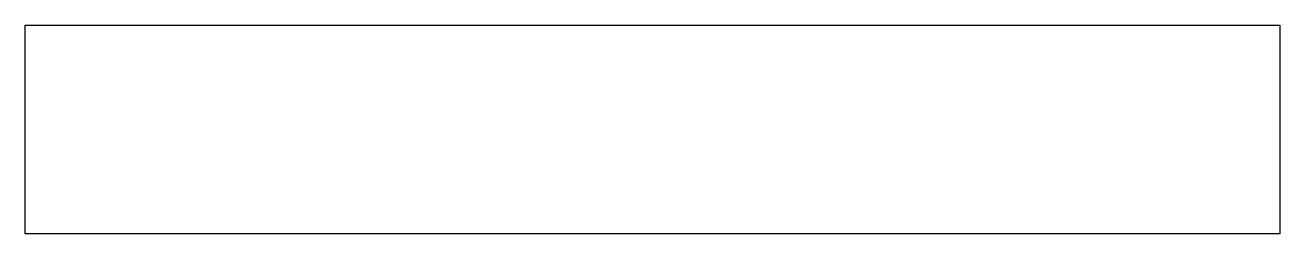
# Model space of a CAD drawing. Header units: inches. Extents: x -18.5 to 19.6, y -0.1 to 6.3.
import ezdxf

# ---------------------------------------------------------------- set-up
doc = ezdxf.new("R2010")
doc.units = ezdxf.units.IN
doc.header["$MEASUREMENT"] = 0

msp = doc.modelspace()

# ---------------------------------------------------------------- linework, layer by layer
at = {"color": 7}
for p, q in [((-18.497, 6.292), (19.603, 6.292)), ((-18.497, -0.058), (-18.497, 6.292)), ((19.603, 6.292), (19.603, -0.058)), ((19.603, -0.058), (-18.497, -0.058))]:
    msp.add_line(p, q, dxfattribs=at)

doc.saveas('drawing.dxf')
